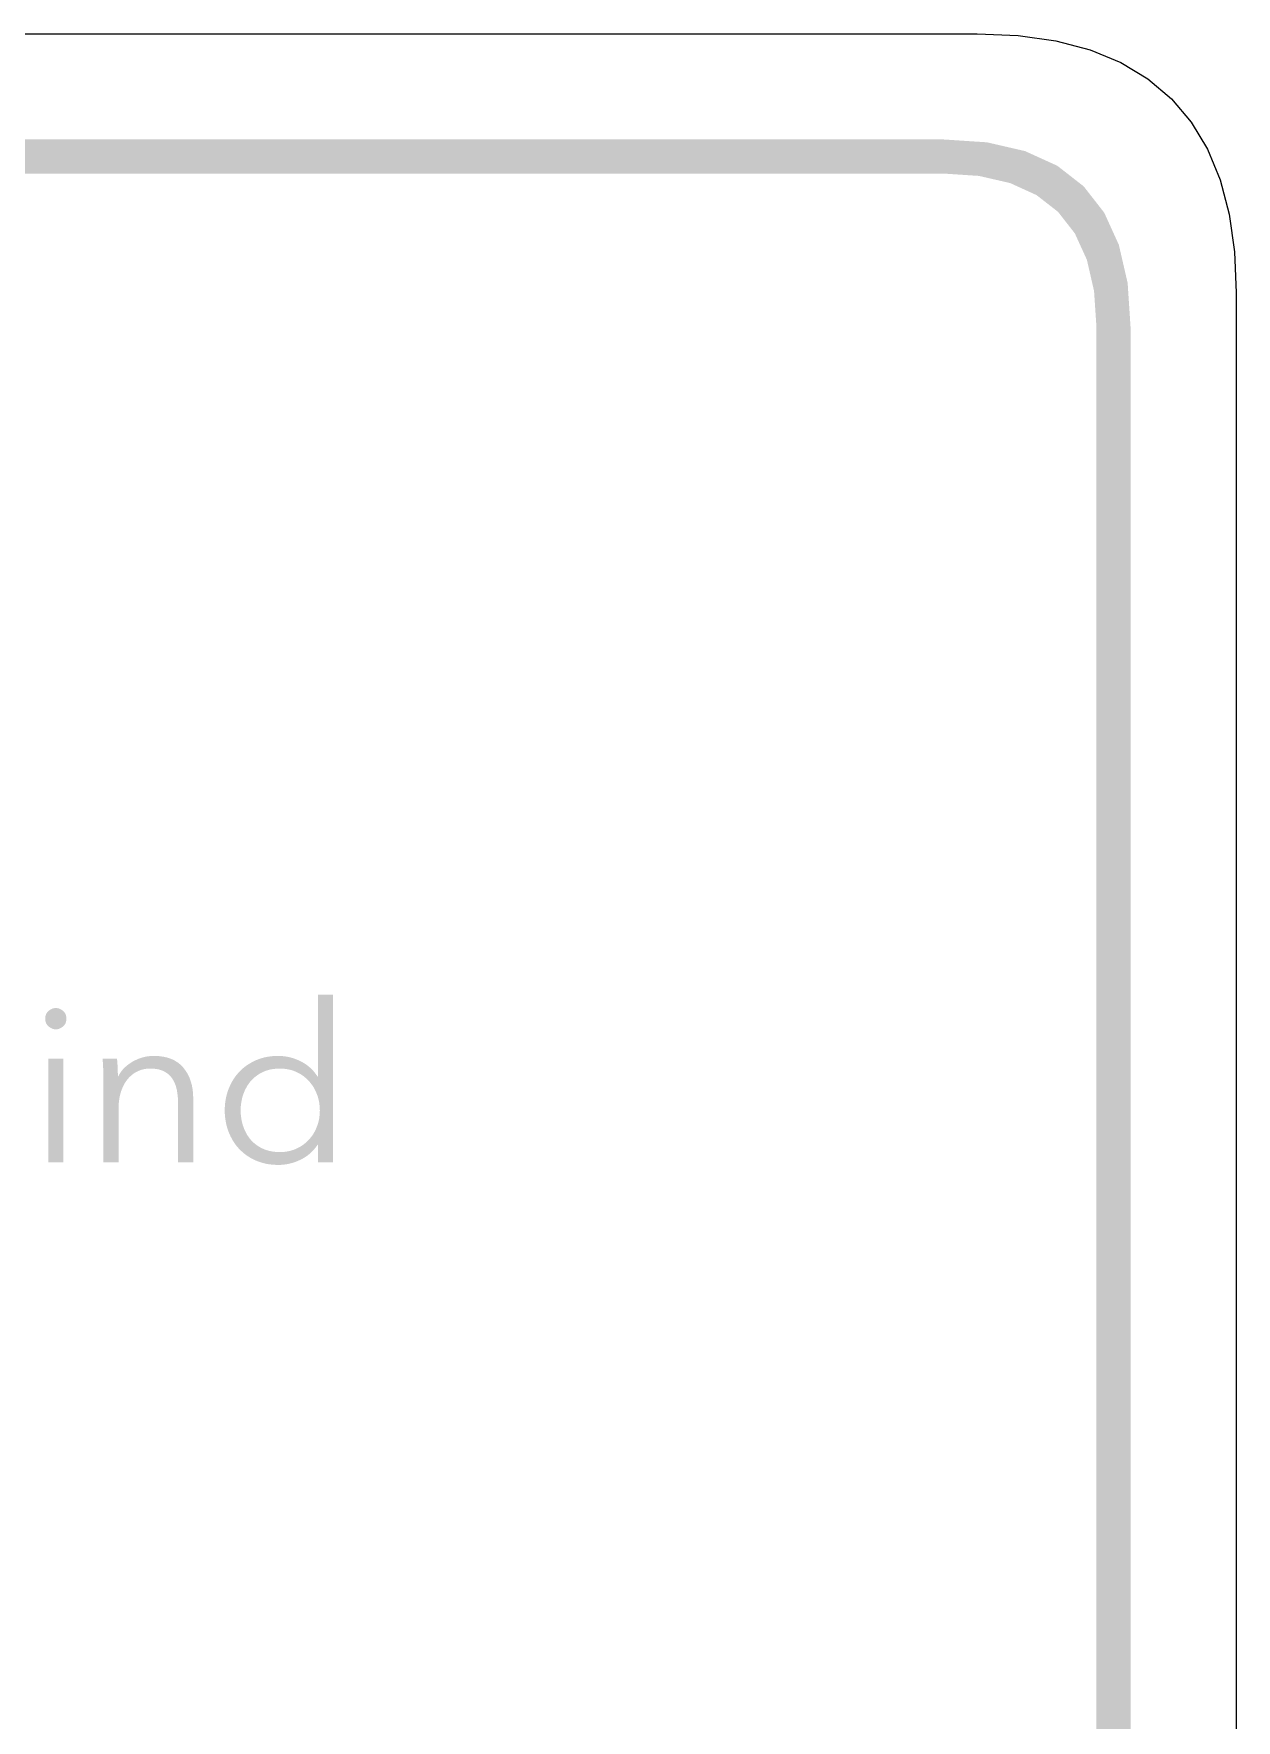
# Model space of a CAD drawing. Header units: millimetres. Extents: x 6 to 126, y 130 to 351.
# Drawn here: x 54.82 to 68.93, y 262.25 to 282.04 of the extents above; entities that cross this region are included whole.
import ezdxf

# ---------------------------------------------------------------- set-up
doc = ezdxf.new("R2010")
doc.units = ezdxf.units.MM
doc.layers.add('CUT', color=1, linetype='Continuous')
doc.layers.add('RASTER', color=7, linetype='Continuous')

msp = doc.modelspace()

# ---------------------------------------------------------------- hatches: boundary and pattern name
at = {"layer": 'RASTER'}
h = msp.add_hatch(color=7, dxfattribs=at)
h.paths.add_polyline_path([(7.2, 278.6), (7.234, 279.116), (7.337, 279.563), (7.509, 279.941), (7.75, 280.25), (8.059, 280.491), (8.438, 280.663), (8.884, 280.766), (9.4, 280.8), (65.489, 280.8), (66.005, 280.766), (66.452, 280.663), (66.83, 280.491), (67.139, 280.25), (67.38, 279.941), (67.552, 279.563), (67.655, 279.116), (67.689, 278.6), (67.689, 243.6), (67.655, 243.084), (67.552, 242.638), (67.38, 242.259), (67.139, 241.95), (66.83, 241.709), (66.452, 241.538), (66.005, 241.434), (65.489, 241.4), (9.4, 241.4), (8.884, 241.434), (8.438, 241.538), (8.059, 241.709), (7.75, 241.95), (7.509, 242.259), (7.337, 242.638), (7.234, 243.084), (7.2, 243.6)])
h.paths.add_polyline_path([(7.6, 278.6), (7.6, 243.6), (7.628, 243.178), (7.712, 242.813), (7.853, 242.503), (8.05, 242.25), (8.303, 242.053), (8.612, 241.913), (8.978, 241.828), (9.4, 241.8), (65.489, 241.8), (65.911, 241.828), (66.277, 241.913), (66.586, 242.053), (66.839, 242.25), (67.036, 242.503), (67.177, 242.813), (67.261, 243.178), (67.289, 243.6), (67.289, 278.6), (67.261, 279.022), (67.177, 279.388), (67.036, 279.697), (66.839, 279.95), (66.586, 280.147), (66.277, 280.288), (65.911, 280.372), (65.489, 280.4), (9.4, 280.4), (8.978, 280.372), (8.612, 280.288), (8.303, 280.147), (8.05, 279.95), (7.853, 279.697), (7.712, 279.388), (7.628, 279.022), (7.6, 278.6)], flags=0)
h = msp.add_hatch(color=7, dxfattribs=at)
h.paths.add_polyline_path([(58.154, 269.005), (58.133, 268.977), (58.112, 268.95), (58.089, 268.926), (58.064, 268.903), (58.038, 268.881), (58.01, 268.862), (57.981, 268.844), (57.951, 268.829), (57.919, 268.815), (57.888, 268.802), (57.856, 268.792), (57.824, 268.784), (57.792, 268.777), (57.759, 268.773), (57.726, 268.77), (57.693, 268.769), (57.658, 268.77), (57.624, 268.772), (57.59, 268.776), (57.557, 268.781), (57.525, 268.788), (57.494, 268.797), (57.464, 268.807), (57.435, 268.818), (57.406, 268.831), (57.379, 268.845), (57.353, 268.86), (57.327, 268.877), (57.303, 268.894), (57.28, 268.913), (57.258, 268.933), (57.237, 268.953), (57.217, 268.975), (57.198, 268.998), (57.181, 269.022), (57.164, 269.047), (57.149, 269.073), (57.135, 269.1), (57.122, 269.127), (57.11, 269.156), (57.099, 269.186), (57.09, 269.216), (57.082, 269.247), (57.076, 269.278), (57.071, 269.31), (57.067, 269.342), (57.065, 269.375), (57.064, 269.408), (57.065, 269.442), (57.067, 269.475), (57.071, 269.507), (57.076, 269.539), (57.082, 269.57), (57.09, 269.601), (57.099, 269.631), (57.11, 269.661), (57.122, 269.689), (57.135, 269.717), (57.149, 269.744), (57.164, 269.77), (57.181, 269.795), (57.198, 269.819), (57.217, 269.841), (57.237, 269.863), (57.258, 269.884), (57.28, 269.904), (57.303, 269.923), (57.327, 269.94), (57.353, 269.956), (57.379, 269.972), (57.406, 269.986), (57.435, 269.999), (57.464, 270.01), (57.494, 270.02), (57.525, 270.029), (57.557, 270.036), (57.59, 270.041), (57.624, 270.045), (57.658, 270.047), (57.693, 270.048), (57.726, 270.047), (57.759, 270.044), (57.792, 270.039), (57.824, 270.033), (57.856, 270.024), (57.888, 270.014), (57.919, 270.001), (57.951, 269.987), (57.981, 269.971), (58.01, 269.953), (58.038, 269.933), (58.064, 269.911), (58.089, 269.888), (58.112, 269.862), (58.133, 269.835), (58.154, 269.806), (58.159, 269.806), (58.159, 270.766), (58.336, 270.766), (58.336, 268.8), (58.159, 268.8), (58.159, 269.005)])
h.paths.add_polyline_path([(57.251, 269.408), (57.252, 269.383), (57.253, 269.358), (57.256, 269.334), (57.259, 269.31), (57.264, 269.286), (57.269, 269.263), (57.275, 269.24), (57.283, 269.217), (57.291, 269.195), (57.3, 269.174), (57.31, 269.153), (57.321, 269.133), (57.332, 269.114), (57.345, 269.096), (57.358, 269.078), (57.372, 269.061), (57.387, 269.045), (57.403, 269.03), (57.42, 269.016), (57.438, 269.002), (57.456, 268.99), (57.475, 268.978), (57.496, 268.967), (57.517, 268.957), (57.538, 268.948), (57.561, 268.941), (57.584, 268.934), (57.608, 268.929), (57.633, 268.925), (57.658, 268.922), (57.685, 268.92), (57.712, 268.92), (57.737, 268.92), (57.761, 268.922), (57.785, 268.925), (57.809, 268.929), (57.832, 268.934), (57.855, 268.941), (57.877, 268.948), (57.899, 268.957), (57.92, 268.967), (57.94, 268.978), (57.96, 268.989), (57.979, 269.002), (57.997, 269.015), (58.014, 269.029), (58.031, 269.044), (58.047, 269.06), (58.062, 269.077), (58.076, 269.094), (58.09, 269.112), (58.103, 269.131), (58.114, 269.151), (58.125, 269.171), (58.135, 269.193), (58.144, 269.215), (58.153, 269.237), (58.16, 269.26), (58.166, 269.284), (58.171, 269.308), (58.175, 269.332), (58.177, 269.357), (58.179, 269.383), (58.18, 269.408), (58.179, 269.434), (58.177, 269.46), (58.175, 269.484), (58.171, 269.509), (58.166, 269.533), (58.16, 269.556), (58.153, 269.579), (58.144, 269.602), (58.135, 269.624), (58.125, 269.645), (58.114, 269.666), (58.103, 269.686), (58.09, 269.705), (58.076, 269.723), (58.062, 269.741), (58.047, 269.758), (58.031, 269.774), (58.014, 269.789), (57.997, 269.804), (57.979, 269.817), (57.96, 269.83), (57.94, 269.841), (57.92, 269.852), (57.899, 269.862), (57.877, 269.871), (57.855, 269.879), (57.832, 269.885), (57.809, 269.89), (57.785, 269.894), (57.761, 269.897), (57.737, 269.899), (57.712, 269.9), (57.685, 269.899), (57.658, 269.897), (57.633, 269.894), (57.608, 269.89), (57.584, 269.885), (57.561, 269.878), (57.538, 269.87), (57.517, 269.861), (57.496, 269.851), (57.475, 269.84), (57.456, 269.828), (57.438, 269.815), (57.42, 269.801), (57.403, 269.787), (57.387, 269.772), (57.372, 269.756), (57.358, 269.739), (57.345, 269.721), (57.332, 269.702), (57.321, 269.683), (57.31, 269.663), (57.3, 269.643), (57.291, 269.622), (57.283, 269.6), (57.275, 269.577), (57.269, 269.554), (57.264, 269.531), (57.259, 269.507), (57.256, 269.483), (57.253, 269.458), (57.252, 269.434), (57.251, 269.408)], flags=0)
h = msp.add_hatch(color=7, dxfattribs=at)
h.paths.add_polyline_path([(55.171, 268.8), (54.995, 268.8), (54.995, 270.017), (55.171, 270.017)])
h.paths.add_polyline_path([(55.208, 270.485), (55.207, 270.471), (55.205, 270.459), (55.202, 270.447), (55.198, 270.435), (55.193, 270.424), (55.186, 270.414), (55.178, 270.404), (55.169, 270.395), (55.159, 270.387), (55.149, 270.38), (55.138, 270.374), (55.128, 270.369), (55.117, 270.365), (55.106, 270.362), (55.095, 270.361), (55.083, 270.36), (55.071, 270.361), (55.06, 270.362), (55.049, 270.365), (55.038, 270.369), (55.028, 270.374), (55.017, 270.38), (55.007, 270.387), (54.997, 270.395), (54.988, 270.404), (54.98, 270.414), (54.973, 270.424), (54.968, 270.435), (54.964, 270.447), (54.961, 270.459), (54.959, 270.471), (54.958, 270.485), (54.959, 270.498), (54.961, 270.511), (54.964, 270.523), (54.968, 270.535), (54.973, 270.545), (54.98, 270.556), (54.988, 270.565), (54.997, 270.575), (55.007, 270.583), (55.017, 270.59), (55.028, 270.596), (55.038, 270.601), (55.049, 270.605), (55.06, 270.607), (55.071, 270.609), (55.083, 270.61), (55.095, 270.609), (55.106, 270.607), (55.117, 270.605), (55.128, 270.601), (55.138, 270.596), (55.149, 270.59), (55.159, 270.583), (55.169, 270.575), (55.178, 270.565), (55.186, 270.556), (55.193, 270.545), (55.198, 270.535), (55.202, 270.523), (55.205, 270.511), (55.207, 270.498), (55.208, 270.485)])
msp.add_hatch(color=7, dxfattribs=at).paths.add_polyline_path([(55.801, 270.017), (55.802, 270.004), (55.803, 269.991), (55.804, 269.978), (55.805, 269.965), (55.806, 269.951), (55.807, 269.937), (55.808, 269.922), (55.808, 269.908), (55.809, 269.893), (55.81, 269.879), (55.81, 269.866), (55.81, 269.853), (55.811, 269.841), (55.811, 269.83), (55.811, 269.819), (55.811, 269.809), (55.816, 269.809), (55.83, 269.835), (55.846, 269.86), (55.864, 269.883), (55.884, 269.905), (55.907, 269.926), (55.931, 269.946), (55.957, 269.964), (55.985, 269.982), (56.015, 269.997), (56.045, 270.011), (56.075, 270.022), (56.105, 270.031), (56.137, 270.039), (56.168, 270.044), (56.2, 270.047), (56.232, 270.048), (56.288, 270.046), (56.341, 270.039), (56.389, 270.029), (56.435, 270.014), (56.476, 269.994), (56.514, 269.97), (56.549, 269.942), (56.579, 269.91), (56.606, 269.874), (56.63, 269.836), (56.65, 269.794), (56.666, 269.75), (56.679, 269.703), (56.688, 269.654), (56.693, 269.601), (56.695, 269.546), (56.695, 268.8), (56.518, 268.8), (56.518, 269.473), (56.518, 269.497), (56.517, 269.52), (56.516, 269.543), (56.514, 269.565), (56.512, 269.587), (56.509, 269.607), (56.506, 269.628), (56.503, 269.648), (56.498, 269.667), (56.493, 269.685), (56.488, 269.703), (56.481, 269.72), (56.474, 269.736), (56.467, 269.752), (56.458, 269.767), (56.449, 269.782), (56.439, 269.795), (56.429, 269.808), (56.417, 269.82), (56.405, 269.831), (56.392, 269.842), (56.378, 269.851), (56.363, 269.86), (56.348, 269.869), (56.331, 269.876), (56.314, 269.882), (56.296, 269.888), (56.276, 269.892), (56.256, 269.895), (56.234, 269.898), (56.212, 269.899), (56.188, 269.9), (56.171, 269.899), (56.153, 269.898), (56.136, 269.896), (56.119, 269.893), (56.102, 269.889), (56.085, 269.884), (56.068, 269.878), (56.052, 269.871), (56.035, 269.864), (56.019, 269.855), (56.004, 269.846), (55.989, 269.835), (55.974, 269.824), (55.96, 269.811), (55.946, 269.798), (55.933, 269.784), (55.921, 269.769), (55.909, 269.753), (55.897, 269.736), (55.886, 269.718), (55.876, 269.699), (55.867, 269.679), (55.858, 269.658), (55.85, 269.636), (55.843, 269.613), (55.836, 269.589), (55.831, 269.564), (55.827, 269.538), (55.823, 269.511), (55.821, 269.483), (55.819, 269.454), (55.819, 269.424), (55.819, 268.8), (55.642, 268.8), (55.642, 269.749), (55.642, 269.762), (55.642, 269.775), (55.642, 269.79), (55.641, 269.806), (55.641, 269.822), (55.641, 269.839), (55.64, 269.857), (55.639, 269.876), (55.639, 269.896), (55.638, 269.914), (55.637, 269.933), (55.636, 269.951), (55.635, 269.968), (55.634, 269.985), (55.633, 270.001), (55.632, 270.017)])

# ---------------------------------------------------------------- linework, layer by layer
at = {"layer": 'CUT'}
msp.add_lwpolyline([(8.999, 282.04), (65.89, 282.04), (66.372, 282.019), (66.814, 281.956), (67.215, 281.851), (67.574, 281.703), (67.892, 281.512), (68.168, 281.278), (68.401, 281.003), (68.592, 280.685), (68.74, 280.325), (68.845, 279.925), (68.908, 279.483), (68.929, 279.001), (68.929, 243.199)], dxfattribs=at)

doc.saveas('drawing.dxf')
